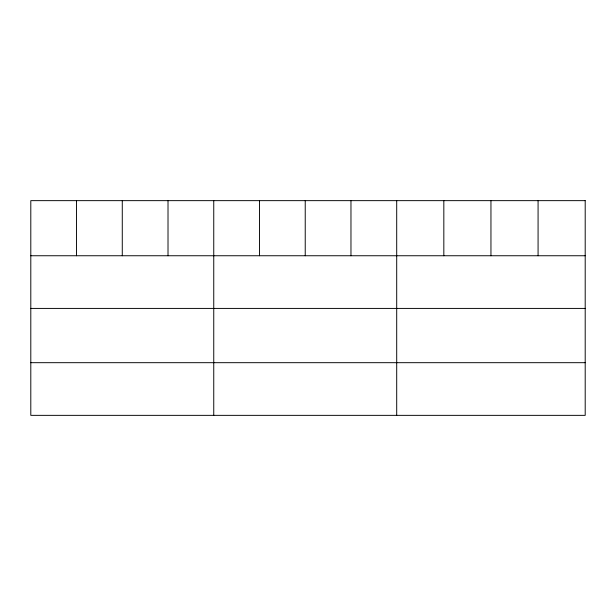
<?xml version="1.0" encoding="UTF-8"?>
<svg xmlns="http://www.w3.org/2000/svg" width="616" height="616" viewBox="0 0 616 616"><rect width="100%" height="100%" fill="white"/><g stroke="black" fill="none" stroke-linecap="round" stroke-linejoin="round"><path stroke-width="0.92" d="M30.8 255.748L585.2 255.748M30.8 308.416L585.2 308.416M30.8 362.685L585.2 362.685M538.076 200.647L538.076 255.748M490.952 200.647L490.952 255.748M443.828 200.647L443.828 255.748M396.704 200.647L396.704 415.353M350.966 200.647L350.966 255.748M305.228 200.647L305.228 255.748M259.49 200.647L259.49 255.748M213.752 200.647L213.752 415.353M168.014 200.647L168.014 255.748M122.276 200.647L122.276 255.748M76.538 200.647L76.538 255.748M585.2 200.647L30.8 200.647L30.8 415.353L585.2 415.353L585.2 200.647"/></g></svg>
